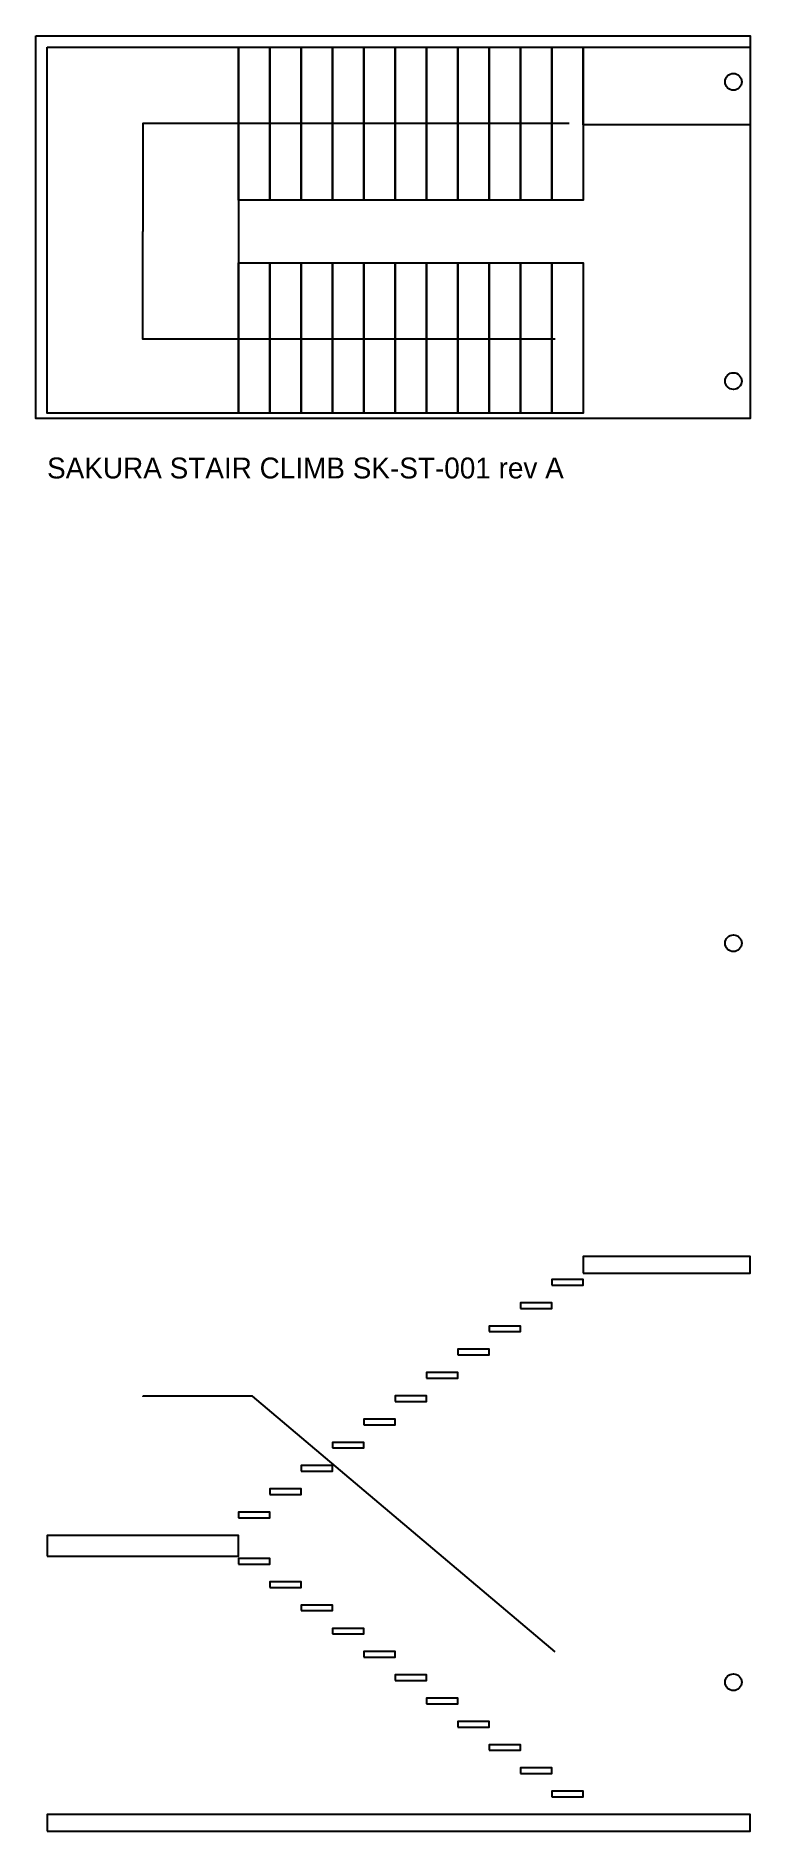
# Model space of a CAD drawing. Header units: millimetres. Extents: x -5730 to -600, y -6120 to 6780.
import ezdxf

# ---------------------------------------------------------------- set-up
doc = ezdxf.new("R2010")
doc.units = ezdxf.units.MM
for name, color, linetype in [('CAMERA', 5, 'Continuous'), ('LANDINGS', 2, 'Continuous'), ('TEXT', 7, 'Continuous'), ('TREADS', 3, 'Continuous'), ('WALK', 1, 'Continuous'), ('WALLS', 7, 'Continuous')]:
    doc.layers.add(name, color=color, linetype=linetype)

msp = doc.modelspace()

# ---------------------------------------------------------------- linework, layer by layer
at = {"layer": 'CAMERA'}
for centre in [(-720, 6450), (-720, 4300), (-720, 260), (-720, -5050)]:
    msp.add_circle(centre, 60, dxfattribs=at)
at = {"layer": 'LANDINGS'}
for points in [[(-5650, 6700), (-4275, 6700), (-4275, 4070), (-5650, 4070)], [(-1800, 6700), (-600, 6700), (-600, 6140), (-1800, 6140)], [(-1800, -2110), (-600, -2110), (-600, -1990), (-1800, -1990)], [(-5650, -4145), (-4275, -4145), (-4275, -3995), (-5650, -3995)], [(-5650, -6120), (-600, -6120), (-600, -6000), (-5650, -6000)]]:
    msp.add_lwpolyline(points, close=True, dxfattribs=at)
at = {"layer": 'TREADS'}
for points in [[(-4275, 6700), (-4050, 6700), (-4050, 5600), (-4275, 5600)], [(-4050, 6700), (-3825, 6700), (-3825, 5600), (-4050, 5600)], [(-3825, 6700), (-3600, 6700), (-3600, 5600), (-3825, 5600)], [(-3600, 6700), (-3375, 6700), (-3375, 5600), (-3600, 5600)], [(-3375, 6700), (-3150, 6700), (-3150, 5600), (-3375, 5600)], [(-3150, 6700), (-2925, 6700), (-2925, 5600), (-3150, 5600)], [(-2925, 6700), (-2700, 6700), (-2700, 5600), (-2925, 5600)], [(-2700, 6700), (-2475, 6700), (-2475, 5600), (-2700, 5600)], [(-2475, 6700), (-2250, 6700), (-2250, 5600), (-2475, 5600)], [(-2250, 6700), (-2025, 6700), (-2025, 5600), (-2250, 5600)], [(-2025, 6700), (-1800, 6700), (-1800, 5600), (-2025, 5600)], [(-4275, 5150), (-4050, 5150), (-4050, 4070), (-4275, 4070)], [(-4050, 5150), (-3825, 5150), (-3825, 4070), (-4050, 4070)], [(-3825, 5150), (-3600, 5150), (-3600, 4070), (-3825, 4070)], [(-3600, 5150), (-3375, 5150), (-3375, 4070), (-3600, 4070)], [(-3375, 5150), (-3150, 5150), (-3150, 4070), (-3375, 4070)], [(-3150, 5150), (-2925, 5150), (-2925, 4070), (-3150, 4070)], [(-2925, 5150), (-2700, 5150), (-2700, 4070), (-2925, 4070)], [(-2700, 5150), (-2475, 5150), (-2475, 4070), (-2700, 4070)], [(-2475, 5150), (-2250, 5150), (-2250, 4070), (-2475, 4070)], [(-2250, 5150), (-2025, 5150), (-2025, 4070), (-2250, 4070)], [(-2025, 5150), (-1800, 5150), (-1800, 4070), (-2025, 4070)], [(-2025, -2197), (-1800, -2197), (-1800, -2157), (-2025, -2157)], [(-2250, -2364), (-2025, -2364), (-2025, -2324), (-2250, -2324)], [(-2475, -2531), (-2250, -2531), (-2250, -2491), (-2475, -2491)], [(-2700, -2698), (-2475, -2698), (-2475, -2658), (-2700, -2658)], [(-2925, -2865), (-2700, -2865), (-2700, -2825), (-2925, -2825)], [(-3150, -3032), (-2925, -3032), (-2925, -2992), (-3150, -2992)], [(-3375, -3200), (-3150, -3200), (-3150, -3160), (-3375, -3160)], [(-3600, -3367), (-3375, -3367), (-3375, -3327), (-3600, -3327)], [(-3825, -3534), (-3600, -3534), (-3600, -3494), (-3825, -3494)], [(-4050, -3701), (-3825, -3701), (-3825, -3661), (-4050, -3661)], [(-4275, -3868), (-4050, -3868), (-4050, -3828), (-4275, -3828)], [(-4275, -4202), (-4050, -4202), (-4050, -4162), (-4275, -4162)], [(-4050, -4369), (-3825, -4369), (-3825, -4329), (-4050, -4329)], [(-3825, -4536), (-3600, -4536), (-3600, -4496), (-3825, -4496)], [(-3600, -4703), (-3375, -4703), (-3375, -4663), (-3600, -4663)], [(-3375, -4870), (-3150, -4870), (-3150, -4830), (-3375, -4830)], [(-3150, -5038), (-2925, -5038), (-2925, -4998), (-3150, -4998)], [(-2925, -5205), (-2700, -5205), (-2700, -5165), (-2925, -5165)], [(-2700, -5372), (-2475, -5372), (-2475, -5332), (-2700, -5332)], [(-2475, -5539), (-2250, -5539), (-2250, -5499), (-2475, -5499)], [(-2250, -5706), (-2025, -5706), (-2025, -5666), (-2250, -5666)], [(-2025, -5873), (-1800, -5873), (-1800, -5833), (-2025, -5833)]]:
    msp.add_lwpolyline(points, close=True, dxfattribs=at)
at = {"layer": 'WALK'}
for points in [[(-1900, 6150), (-4175, 6150), (-4962, 6150), (-4962, 5375)], [(-2000, 4600), (-4175, 4600), (-4962, 4600), (-4962, 5375)], [(-2000, -4833), (-4175, -2995), (-4962, -2995), (-4962, -2995)]]:
    msp.add_lwpolyline(points, dxfattribs=at)
at = {"layer": 'WALLS'}
msp.add_lwpolyline([(-5730, 6780), (-600, 6780), (-600, 4030), (-5730, 4030)], close=True, dxfattribs=at)

# ---------------------------------------------------------------- texts
at = {"layer": 'TEXT'}
msp.add_text('SAKURA STAIR CLIMB SK-ST-001 rev A', height=150, dxfattribs=at).set_placement((-5650, 3600))

doc.saveas('drawing.dxf')
